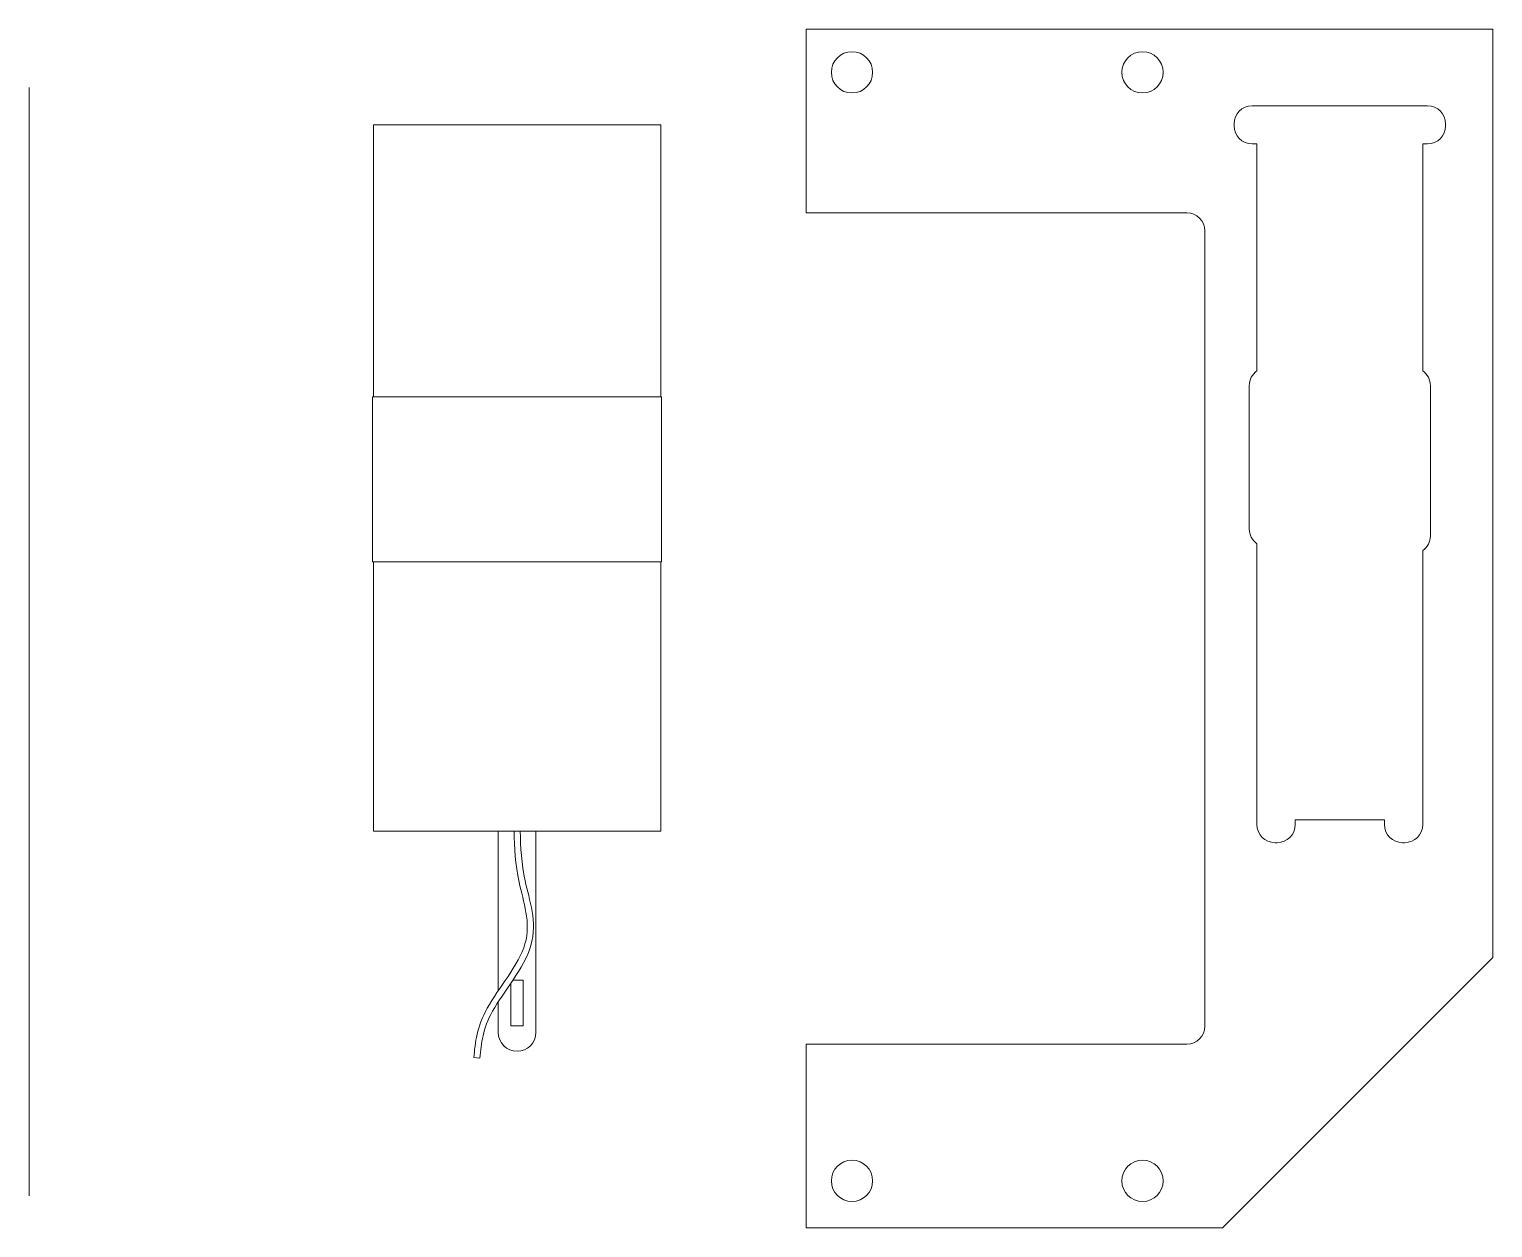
# Model space of a CAD drawing. Header units: millimetres. Extents: x 123.9 to 219.6, y 70.6 to 148.9.
import ezdxf

# ---------------------------------------------------------------- set-up
doc = ezdxf.new("R2010")
doc.units = ezdxf.units.MM
doc.layers.add('CONTINUOUS', color=7, linetype='Continuous', lineweight=0)
doc.layers.add('VISIBLE', color=7, linetype='Continuous', lineweight=0)

msp = doc.modelspace()

# ---------------------------------------------------------------- linework, layer by layer
at = {"layer": 'CONTINUOUS'}
msp.add_line((123.852, 145.132), (123.852, 72.632), dxfattribs=at)
at = {"layer": 'VISIBLE'}
for p, q in [((174.661, 148.938), (219.565, 148.938)), ((174.661, 136.938), (174.661, 148.938)), ((219.565, 148.938), (219.565, 88.234)), ((203.825, 143.938), (215.305, 143.938)), ((165.155, 142.698), (146.355, 142.698)), ((146.355, 124.898), (146.355, 142.698)), ((165.155, 124.898), (165.155, 142.698)), ((202.644, 142.619), (202.644, 142.757)), ((216.486, 142.757), (216.486, 142.619)), ((204.144, 141.438), (203.825, 141.438)), ((204.144, 126.595), (204.144, 141.438)), ((214.986, 141.438), (214.986, 126.595)), ((215.305, 141.438), (214.986, 141.438)), ((174.661, 136.938), (199.556, 136.938)), ((200.737, 135.757), (200.737, 83.737)), ((203.644, 116.26), (203.644, 125.631)), ((215.486, 125.631), (215.486, 115.803)), ((165.205, 124.898), (146.305, 124.898)), ((146.305, 114.098), (146.305, 124.898)), ((165.205, 114.098), (165.205, 124.898)), ((204.144, 96.919), (204.144, 115.295)), ((146.305, 114.098), (165.205, 114.098)), ((146.355, 96.498), (146.355, 114.098)), ((165.155, 96.498), (165.155, 114.098)), ((214.986, 114.838), (214.986, 96.919)), ((212.486, 97.238), (206.644, 97.238)), ((206.644, 97.238), (206.644, 96.919)), ((212.486, 96.919), (212.486, 97.238)), ((146.355, 96.498), (165.155, 96.498)), ((154.525, 96.498), (154.525, 86.055)), ((155.755, 96.498), (155.555, 96.49)), ((156.985, 83.328), (156.985, 96.498)), ((205.463, 95.738), (205.325, 95.738)), ((213.805, 95.738), (213.667, 95.738)), ((219.565, 88.234), (201.887, 70.556)), ((155.356, 83.755), (155.356, 86.563)), ((155.477, 86.744), (156.155, 86.744)), ((156.155, 86.744), (156.155, 83.755)), ((154.525, 85.333), (154.525, 83.328)), ((156.155, 83.755), (155.356, 83.755)), ((199.556, 82.556), (174.661, 82.556)), ((174.661, 70.556), (174.661, 82.556)), ((153.323, 81.652), (152.924, 81.691)), ((201.887, 70.556), (174.661, 70.556))]:
    msp.add_line(p, q, dxfattribs=at)
for centre in [(177.661, 146.122), (196.661, 146.122), (177.661, 73.622), (196.661, 73.622)]:
    msp.add_circle(centre, 1.35, dxfattribs=at)
for centre, radius, start, end in [((203.825, 142.757), 1.181, 90, 180), ((215.305, 142.757), 1.181, 0, 90), ((203.825, 142.619), 1.181, 180, 270), ((215.305, 142.619), 1.181, 270, 0), ((199.556, 135.757), 1.181, 0, 90), ((204.825, 125.631), 1.181, 125.21637, 180), ((214.305, 125.631), 1.181, 0, 54.78363), ((204.825, 116.26), 1.181, 180, 234.78363), ((214.305, 115.803), 1.181, 305.21637, 0), ((205.325, 96.919), 1.181, 180, 270), ((205.463, 96.919), 1.181, 270, 0), ((213.667, 96.919), 1.181, 180, 270), ((213.805, 96.919), 1.181, 270, 0), ((155.755, 83.328), 1.23, 180, 0), ((199.556, 83.737), 1.181, 270, 0)]:
    msp.add_arc(centre, radius, start, end, dxfattribs=at)
for points, knots in [([(155.555, 96.49), (155.593, 95.42), (155.632, 94.336), (156.168, 91.861), (156.681, 90.527), (156.073, 88.445), (155.639, 87.712), (154.687, 86.276), (154.169, 85.573), (153.118, 83.681), (153.018, 82.663), (152.924, 81.691)], [0, 0, 0, 0, 0.236666, 0.236666, 0.499129, 0.499129, 0.627974, 0.627974, 0.756818, 0.756818, 1, 1, 1, 1]), ([(155.955, 96.498), (155.993, 95.43), (156.032, 94.376), (156.549, 91.992), (157.109, 90.566), (156.435, 88.259), (155.98, 87.502), (155.013, 86.044), (154.499, 85.343), (153.504, 83.553), (153.416, 82.625), (153.323, 81.652)], [0.0005273, 0.0005273, 0.0005273, 0.0005273, 0.2366664, 0.2366664, 0.499129, 0.499129, 0.6279736, 0.6279736, 0.7568181, 0.7568181, 1, 1, 1, 1])]:
    msp.add_open_spline(points, degree=3, knots=knots, dxfattribs=at)

doc.saveas('drawing.dxf')
